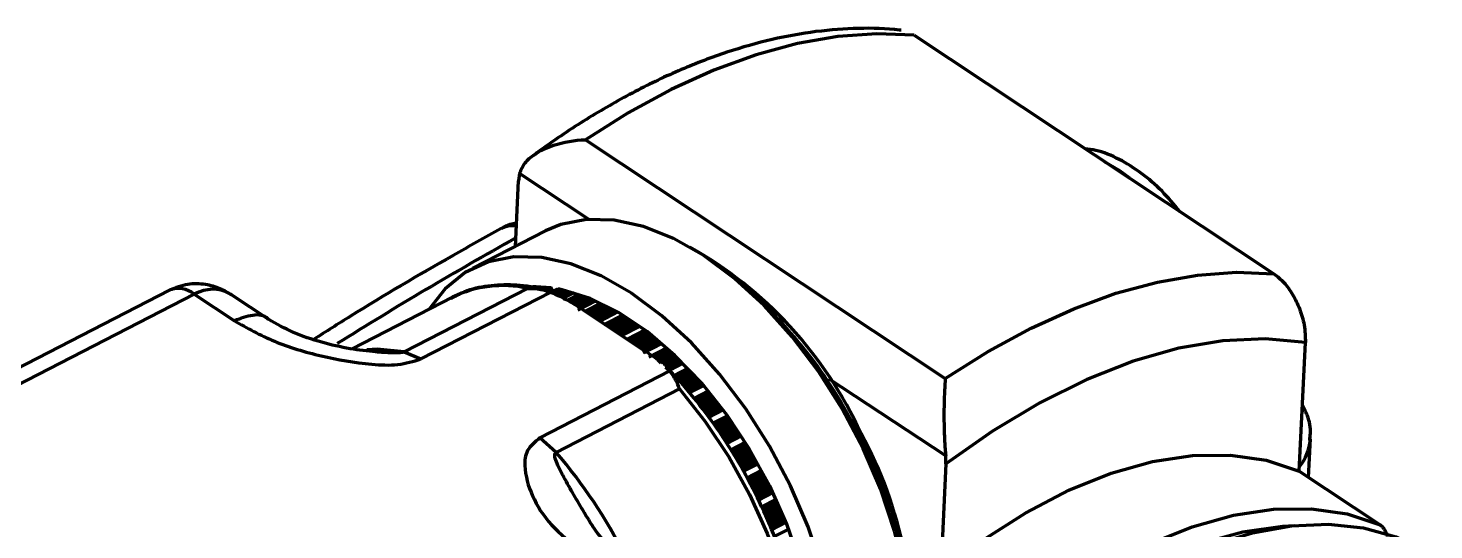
# Model space of a CAD drawing. Header units: millimetres. Extents: x -419 to 9215, y 1224 to 3301.
# Drawn here: x 325.4 to 419.9, y 1576.1 to 1609.9 of the extents above; entities that cross this region are included whole.
import ezdxf

# ---------------------------------------------------------------- set-up
doc = ezdxf.new("R2010")
doc.units = ezdxf.units.MM
doc.layers.add('0.7mm', color=7, linetype='Continuous', lineweight=70)

msp = doc.modelspace()

# ---------------------------------------------------------------- linework, layer by layer
at = {"layer": '0.7mm', "color": 7, "linetype": 'Continuous', "lineweight": 70}
for p, q in [((384.927, 1609.407), (409.126, 1593.371)), ((362.83, 1602.367), (387.029, 1586.331)), ((358.118, 1595.209), (358.332, 1599.625)), ((358.395, 1600.109), (358.332, 1599.625)), ((360.143, 1596.25), (355.266, 1593.741)), ((334.869, 1592.265), (268.617, 1558.18)), ((336.523, 1591.999), (270.271, 1557.914)), ((336.523, 1591.999), (339.225, 1590.209)), ((341.544, 1590.292), (339.034, 1591.954)), ((350.651, 1588.125), (358.943, 1592.39)), ((351.767, 1587.641), (360.505, 1592.137)), ((359.127, 1592.44), (359.273, 1592.515)), ((359.369, 1592.403), (359.584, 1592.513)), ((359.462, 1592.389), (359.673, 1592.497)), ((359.609, 1592.366), (359.847, 1592.489)), ((359.802, 1592.337), (360.068, 1592.474)), ((359.976, 1592.283), (360.303, 1592.451)), ((360.146, 1592.227), (360.527, 1592.424)), ((360.418, 1592.306), (360.641, 1592.421)), ((360.512, 1592.133), (360.966, 1592.367)), ((360.581, 1592.099), (361.047, 1592.339)), ((360.68, 1592.051), (361.185, 1592.311)), ((360.806, 1591.99), (361.358, 1592.274)), ((360.947, 1591.921), (361.547, 1592.23)), ((361.089, 1591.851), (361.733, 1592.182)), ((361.237, 1591.779), (361.921, 1592.131)), ((361.332, 1591.733), (362.039, 1592.097)), ((361.341, 1591.729), (362.066, 1592.102)), ((361.619, 1591.593), (362.402, 1591.996)), ((361.692, 1591.554), (362.477, 1591.958)), ((361.779, 1591.5), (362.592, 1591.918)), ((353.902, 1591.797), (347.137, 1588.317)), ((361.885, 1591.433), (362.731, 1591.869)), ((362.006, 1591.358), (362.887, 1591.811)), ((362.13, 1591.28), (363.044, 1591.751)), ((362.259, 1591.199), (363.206, 1591.686)), ((362.311, 1590.933), (363.53, 1591.561)), ((362.418, 1591.1), (363.399, 1591.605)), ((362.498, 1591.05), (363.496, 1591.563)), ((362.804, 1590.855), (363.872, 1591.405)), ((362.874, 1590.808), (363.943, 1591.358)), ((362.956, 1590.753), (364.041, 1591.311)), ((363.054, 1590.689), (364.155, 1591.255)), ((363.167, 1590.614), (364.285, 1591.189)), ((363.284, 1590.537), (364.418, 1591.12)), ((363.408, 1590.454), (364.558, 1591.046)), ((362.704, 1590.92), (366.717, 1588.262)), ((363.564, 1590.351), (364.732, 1590.952)), ((363.707, 1590.256), (364.889, 1590.864)), ((363.787, 1590.203), (364.975, 1590.815)), ((363.813, 1590.186), (365.015, 1590.805)), ((364.14, 1589.973), (365.359, 1590.6)), ((364.212, 1589.922), (365.426, 1590.547)), ((364.292, 1589.869), (365.509, 1590.495)), ((364.383, 1589.809), (365.603, 1590.437)), ((364.489, 1589.738), (365.712, 1590.367)), ((364.602, 1589.664), (365.826, 1590.293)), ((364.723, 1589.583), (365.947, 1590.213)), ((364.879, 1589.48), (366.103, 1590.109)), ((364.14, 1589.973), (364.147, 1589.965)), ((365.027, 1589.382), (366.247, 1590.01)), ((365.161, 1589.293), (366.378, 1589.919)), ((365.245, 1589.238), (366.458, 1589.862)), ((365.274, 1589.218), (365.282, 1589.216)), ((365.282, 1589.216), (366.501, 1589.844)), ((365.642, 1588.975), (366.844, 1589.593)), ((365.719, 1588.923), (366.906, 1589.534)), ((365.796, 1588.872), (366.977, 1589.48)), ((365.879, 1588.817), (367.054, 1589.422)), ((365.979, 1588.751), (367.145, 1589.351)), ((366.086, 1588.681), (367.242, 1589.276)), ((366.202, 1588.604), (367.347, 1589.193)), ((366.357, 1588.501), (367.485, 1589.082)), ((350.651, 1588.125), (351.767, 1587.641)), ((366.507, 1588.402), (367.618, 1588.973)), ((366.648, 1588.309), (367.741, 1588.871)), ((366.695, 1588.083), (367.926, 1588.716)), ((366.752, 1588.062), (367.972, 1588.689)), ((366.772, 1588.224), (367.851, 1588.779)), ((367.088, 1587.769), (368.307, 1588.396)), ((367.358, 1587.813), (368.365, 1588.332)), ((367.428, 1587.764), (368.426, 1588.278)), ((367.5, 1587.714), (368.487, 1588.222)), ((367.588, 1587.652), (368.563, 1588.153)), ((410.826, 1580.091), (411.244, 1588.75)), ((367.684, 1587.585), (368.644, 1588.078)), ((367.776, 1587.502), (368.734, 1587.995)), ((367.901, 1587.388), (368.856, 1587.88)), ((368.026, 1587.275), (368.977, 1587.765)), ((368.146, 1587.166), (369.093, 1587.653)), ((368.256, 1587.065), (369.199, 1587.55)), ((368.462, 1587.034), (369.29, 1587.46)), ((368.489, 1586.943), (369.359, 1587.391)), ((368.503, 1586.892), (369.406, 1587.357)), ((359.77, 1582.341), (368.508, 1586.836)), ((368.225, 1587.093), (368.508, 1586.836)), ((368.795, 1586.542), (369.732, 1587.024)), ((368.859, 1586.48), (369.785, 1586.956)), ((368.907, 1586.425), (369.835, 1586.903)), ((368.952, 1586.372), (369.884, 1586.851)), ((369.009, 1586.306), (369.945, 1586.787)), ((369.073, 1586.231), (370.012, 1586.715)), ((369.144, 1586.148), (370.088, 1586.633)), ((369.246, 1586.028), (370.195, 1586.517)), ((369.351, 1585.906), (370.304, 1586.397)), ((369.454, 1585.785), (370.411, 1586.278)), ((360.862, 1581.361), (369.154, 1585.627)), ((369.552, 1585.67), (370.512, 1586.165)), ((369.639, 1585.568), (370.602, 1586.063)), ((369.713, 1585.481), (370.677, 1585.977)), ((369.769, 1585.416), (370.733, 1585.912)), ((369.773, 1585.411), (370.737, 1585.907)), ((369.776, 1585.408), (370.74, 1585.904)), ((369.816, 1585.361), (370.788, 1585.862)), ((370.128, 1584.995), (371.098, 1585.495)), ((370.185, 1584.929), (371.146, 1585.423)), ((370.228, 1584.879), (371.188, 1585.373)), ((370.266, 1584.834), (371.225, 1585.328)), ((370.315, 1584.776), (371.273, 1585.269)), ((370.372, 1584.71), (371.327, 1585.202)), ((370.437, 1584.633), (371.39, 1585.124)), ((370.534, 1584.52), (371.483, 1585.008)), ((370.625, 1584.394), (371.58, 1584.886)), ((370.717, 1584.267), (371.678, 1584.761)), ((370.806, 1584.142), (371.772, 1584.64)), ((370.889, 1584.028), (371.859, 1584.527)), ((370.961, 1583.928), (371.934, 1584.428)), ((371.019, 1583.847), (371.995, 1584.349)), ((371.06, 1583.79), (372.037, 1584.293)), ((371.066, 1583.782), (372.043, 1584.285)), ((371.075, 1583.771), (372.051, 1584.273)), ((371.114, 1583.717), (372.099, 1584.224)), ((371.402, 1583.318), (372.391, 1583.826)), ((371.452, 1583.248), (372.433, 1583.753)), ((371.485, 1583.201), (372.466, 1583.706)), ((371.512, 1583.164), (372.493, 1583.669)), ((371.549, 1583.114), (372.529, 1583.618)), ((371.593, 1583.053), (372.572, 1583.557)), ((371.644, 1582.982), (372.623, 1583.485)), ((371.725, 1582.87), (372.702, 1583.373)), ((371.813, 1582.748), (372.787, 1583.25)), ((371.904, 1582.622), (372.875, 1583.122)), ((371.995, 1582.496), (372.962, 1582.993)), ((372.08, 1582.375), (373.045, 1582.871)), ((372.149, 1582.262), (373.118, 1582.76)), ((372.208, 1582.166), (373.18, 1582.667)), ((372.252, 1582.093), (373.227, 1582.595)), ((372.272, 1582.061), (373.248, 1582.563)), ((372.284, 1582.041), (373.261, 1582.544)), ((372.286, 1582.037), (373.263, 1582.539)), ((372.299, 1582.017), (373.276, 1582.52)), ((372.336, 1581.955), (373.323, 1582.463)), ((381.199, 1582.556), (381.362, 1582.64)), ((360.862, 1581.361), (359.77, 1582.341)), ((372.597, 1581.528), (373.592, 1582.041)), ((372.64, 1581.457), (373.629, 1581.966)), ((372.665, 1581.415), (373.655, 1581.924)), ((372.683, 1581.387), (373.672, 1581.896)), ((372.708, 1581.345), (373.698, 1581.854)), ((372.74, 1581.293), (373.731, 1581.802)), ((372.78, 1581.228), (373.77, 1581.737)), ((372.845, 1581.121), (373.835, 1581.63)), ((372.919, 1581), (373.909, 1581.509)), ((411.456, 1579.673), (411.582, 1582.272)), ((372.998, 1580.87), (373.986, 1581.379)), ((373.079, 1580.738), (374.066, 1581.245)), ((373.158, 1580.608), (374.142, 1581.115)), ((373.231, 1580.488), (374.213, 1580.993)), ((373.295, 1580.383), (374.274, 1580.886)), ((373.348, 1580.297), (374.324, 1580.799)), ((373.374, 1580.253), (374.349, 1580.754)), ((373.394, 1580.221), (374.368, 1580.722)), ((373.406, 1580.201), (374.379, 1580.701)), ((373.411, 1580.193), (374.384, 1580.694)), ((373.428, 1580.165), (374.4, 1580.665)), ((373.467, 1580.099), (374.445, 1580.602)), ((387.068, 1580.582), (386.717, 1573.303)), ((387.068, 1580.582), (387.054, 1581.118)), ((373.696, 1579.649), (374.688, 1580.16)), ((373.732, 1579.578), (374.719, 1580.086)), ((373.751, 1579.542), (374.738, 1580.05)), ((373.76, 1579.524), (374.747, 1580.032)), ((373.776, 1579.492), (374.764, 1580.001)), ((373.798, 1579.449), (374.787, 1579.958)), ((373.827, 1579.393), (374.817, 1579.902)), ((373.878, 1579.293), (374.869, 1579.802)), ((373.938, 1579.175), (374.93, 1579.685)), ((410.826, 1580.091), (416.271, 1576.483)), ((374.005, 1579.044), (374.998, 1579.555)), ((374.075, 1578.907), (375.068, 1579.418)), ((374.145, 1578.77), (375.137, 1579.281)), ((374.211, 1578.639), (375.203, 1579.149)), ((374.272, 1578.52), (375.263, 1579.03)), ((374.324, 1578.418), (375.313, 1578.927)), ((374.353, 1578.361), (375.341, 1578.869)), ((374.376, 1578.316), (375.363, 1578.824)), ((374.393, 1578.282), (375.38, 1578.79)), ((374.403, 1578.263), (375.389, 1578.77)), ((374.422, 1578.226), (375.407, 1578.733)), ((374.459, 1578.154), (375.45, 1578.664)), ((374.687, 1577.704), (375.664, 1578.207)), ((374.716, 1577.634), (375.688, 1578.135)), ((374.728, 1577.605), (375.702, 1578.106)), ((374.731, 1577.598), (375.705, 1578.099)), ((374.739, 1577.578), (375.714, 1578.079)), ((374.753, 1577.545), (375.728, 1578.047)), ((374.772, 1577.499), (375.749, 1578.002)), ((374.81, 1577.408), (375.789, 1577.912)), ((374.857, 1577.296), (375.839, 1577.801)), ((374.911, 1577.166), (375.896, 1577.673)), ((374.97, 1577.027), (375.956, 1577.535)), ((375.029, 1576.884), (376.018, 1577.392)), ((375.088, 1576.743), (376.077, 1577.252)), ((375.143, 1576.611), (376.133, 1577.121)), ((375.192, 1576.494), (376.182, 1577.003)), ((375.222, 1576.423), (376.211, 1576.932)), ((375.246, 1576.364), (376.235, 1576.873)), ((375.266, 1576.317), (376.255, 1576.826)), ((375.279, 1576.285), (376.268, 1576.794)), ((375.299, 1576.239), (376.287, 1576.747)), ((375.331, 1576.162), (376.326, 1576.674)), ((375.523, 1575.701), (376.509, 1576.208))]:
    msp.add_line(p, q, dxfattribs=at)
at = {"layer": '0.7mm', "color": 8, "linetype": 'Continuous', "lineweight": 70}
for p, q in [((363.03, 1597.037), (358.395, 1600.109)), ((387.054, 1581.118), (379.206, 1586.318))]:
    msp.add_line(p, q, dxfattribs=at)
at = {"layer": '0.7mm', "color": 7, "linetype": 'Continuous', "lineweight": 70, "flags": 128}
for points in [[(384.927, 1609.407), (382.416, 1609.508), (379.798, 1609.321), (377.089, 1608.849), (374.307, 1608.093), (371.472, 1607.059), (368.601, 1605.754), (365.714, 1604.187), (362.83, 1602.367)], [(384.198, 1563.427), (384.649, 1565.611), (384.817, 1568.016), (384.7, 1570.594), (384.299, 1573.295), (383.622, 1576.069), (382.683, 1578.86), (381.499, 1581.615), (380.094, 1584.281), (378.494, 1586.805), (376.731, 1589.139), (374.838, 1591.239), (372.853, 1593.062), (370.814, 1594.574), (368.76, 1595.746), (366.73, 1596.555), (364.766, 1596.985), (362.903, 1597.028), (361.179, 1596.683), (360.143, 1596.25)], [(379.32, 1560.918), (379.771, 1563.102), (379.94, 1565.506), (379.822, 1568.084), (379.422, 1570.786), (378.745, 1573.56), (377.806, 1576.351), (376.622, 1579.106), (375.216, 1581.771), (373.617, 1584.296), (371.853, 1586.63), (369.961, 1588.729), (367.976, 1590.553), (365.936, 1592.065), (363.882, 1593.237), (361.853, 1594.045), (359.888, 1594.475), (358.026, 1594.518), (356.302, 1594.173), (354.749, 1593.447), (353.399, 1592.354), (352.32, 1590.983)], [(387.029, 1586.331), (389.913, 1588.151), (392.8, 1589.718), (395.671, 1591.023), (398.506, 1592.057), (401.288, 1592.813), (403.997, 1593.285), (406.616, 1593.472), (409.126, 1593.371)], [(360.527, 1592.424), (359.488, 1592.501), (359.303, 1592.501)], [(377.831, 1562.141), (378.27, 1564.166), (378.434, 1566.407), (378.321, 1568.816), (377.933, 1571.344), (377.277, 1573.938), (376.368, 1576.543), (375.225, 1579.105), (373.872, 1581.57), (372.336, 1583.887), (370.651, 1586.007), (368.85, 1587.885), (366.973, 1589.483), (365.059, 1590.767), (363.146, 1591.71), (361.276, 1592.292), (360.993, 1592.349)], [(411.244, 1588.75), (408.544, 1588.993), (405.698, 1588.863), (402.73, 1588.363), (399.669, 1587.497), (396.543, 1586.273), (393.382, 1584.702), (390.213, 1582.799), (387.068, 1580.582)], [(386.717, 1573.303), (389.562, 1575.462), (392.444, 1577.306), (395.328, 1578.814), (398.181, 1579.967), (400.969, 1580.752), (403.659, 1581.159), (406.218, 1581.184), (408.617, 1580.827), (410.826, 1580.091)], [(392.162, 1569.695), (395.007, 1571.854), (397.888, 1573.698), (400.773, 1575.206), (403.626, 1576.359), (406.414, 1577.144), (409.103, 1577.551), (411.663, 1577.576), (414.061, 1577.219), (416.271, 1576.483)], [(419.884, 1574.374), (419.337, 1574.716), (417.341, 1575.659), (415.154, 1576.258), (412.798, 1576.503), (410.301, 1576.394), (407.689, 1575.932), (404.991, 1575.12), (402.237, 1573.969), (399.457, 1572.49), (396.681, 1570.701), (393.94, 1568.62), (391.264, 1566.271), (388.682, 1563.679), (386.223, 1560.873), (383.913, 1557.883), (381.779, 1554.743), (379.843, 1551.486)]]:
    msp.add_lwpolyline(points, dxfattribs=at)
at = {"layer": '0.7mm', "color": 8, "linetype": 'Continuous', "lineweight": 70, "flags": 128}
for points in [[(397.719, 1600.93), (398.739, 1600.31), (399.406, 1599.812)], [(350.651, 1588.125), (348.825, 1588.296), (348.125, 1588.259)], [(369.154, 1585.627), (370.884, 1583.444), (372.464, 1581.064), (373.862, 1578.534), (375.051, 1575.905), (376.008, 1573.229), (376.712, 1570.559), (377.152, 1567.947), (377.317, 1565.446), (377.205, 1563.105), (376.817, 1560.969), (376.162, 1559.083), (375.252, 1557.482), (374.105, 1556.199), (372.745, 1555.259), (372.709, 1555.24)], [(410.48, 1576.414), (409.717, 1576.379), (407.028, 1576.006), (404.235, 1575.243), (401.372, 1574.098), (398.476, 1572.587), (395.584, 1570.728), (392.731, 1568.545)]]:
    msp.add_lwpolyline(points, dxfattribs=at)
at = {"layer": '0.7mm', "color": 8, "linetype": 'Continuous', "lineweight": 70}
for centre, radius, start, end in [((488.717, 1361.462), 268.24, 119.12854, 122.10873), ((352.907, 1568.639), 31.53, 26.19232, 50.22345), ((335.474, 1590.752), 1.629, 49.9156, 111.8095), ((357.271, 1584.879), 7.696, 77.45253, 115.96856), ((353.215, 1567.864), 31.607, 4.2718, 27.70003), ((408.397, 1582.466), 3.191, 320.00921, 355.4993), ((334.692, 1558.885), 34.498, 26.79063, 40.65728)]:
    msp.add_arc(centre, radius, start, end, dxfattribs=at)
at = {"layer": '0.7mm', "color": 7, "linetype": 'Continuous', "lineweight": 70}
for centre, radius, start, end in [((356.36, 1571.217), 27.488, 24.55359, 60.62859), ((356.384, 1568.978), 28.47, 354.49465, 28.67682)]:
    msp.add_arc(centre, radius, start, end, dxfattribs=at)
at = {"layer": '0.7mm', "color": 8, "linetype": 'Continuous', "lineweight": 70}
msp.add_ellipse((337.107, 1587.9), major_axis=(1.366, 4.323), ratio=0.69573, start_param=6.144435, end_param=6.88718, dxfattribs=at)
at = {"layer": '0.7mm', "color": 7, "linetype": 'Continuous', "lineweight": 70}
msp.add_ellipse((337.107, 1587.9), major_axis=(1.366, 4.323), ratio=0.69573, start_param=6.086547, end_param=6.144435, dxfattribs=at)
for points, knots in [([(384.064, 1609.742), (384.027, 1609.748), (383.097, 1609.874), (381.196, 1609.906), (378.334, 1609.708), (375.375, 1609.169), (372.346, 1608.315), (369.271, 1607.146), (366.175, 1605.677), (363.085, 1603.909), (360.785, 1602.404), (359.528, 1601.47), (359.279, 1601.285)], [0, 0, 0, 0, 0.0048832, 0.1223098, 0.2407686, 0.3606367, 0.481607, 0.6033103, 0.7254096, 0.8476444, 0.9698214, 1, 1, 1, 1]), ([(362.83, 1602.367), (362.826, 1602.367), (362.092, 1602.337), (360.833, 1602.124), (359.483, 1601.493), (358.681, 1600.823), (358.491, 1600.348), (358.395, 1600.109)], [0, 0, 0, 0, 0.00217, 0.379803, 0.650119, 0.82439, 1, 1, 1, 1]), ([(402.798, 1597.565), (402.407, 1598.03), (401.601, 1598.992), (400.222, 1600.175), (398.727, 1601.104), (397.448, 1601.651), (396.672, 1601.75), (396.436, 1601.78)], [0, 0, 0, 0, 0.211894, 0.437736, 0.666921, 0.89854, 1, 1, 1, 1]), ([(358.193, 1596.752), (358.049, 1596.733), (357.687, 1596.685), (357.368, 1596.522), (357.176, 1596.424)], [0, 0, 0, 0, 0.39834, 1, 1, 1, 1]), ([(357.172, 1596.419), (356.092, 1595.816), (352.708, 1593.927), (348.501, 1591.464), (345.383, 1589.478), (344.563, 1588.956)], [0, 0, 0, 0, 0.256672, 0.804638, 1, 1, 1, 1]), ([(409.126, 1593.371), (409.356, 1593.19), (409.815, 1592.827), (410.416, 1591.981), (410.891, 1590.994), (411.219, 1589.857), (411.235, 1589.135), (411.244, 1588.75)], [0, 0, 0, 0, 0.1802153, 0.3601082, 0.5484319, 0.7590913, 1, 1, 1, 1]), ([(339.042, 1591.95), (338.793, 1592.097), (338.252, 1592.417), (337.237, 1592.699), (336.041, 1592.732), (335.267, 1592.423), (334.869, 1592.265)], [0, 0, 0, 0, 0.200731, 0.437266, 0.709964, 1, 1, 1, 1]), ([(360.202, 1592.209), (360.075, 1592.252), (359.326, 1592.507), (357.997, 1592.653), (356.269, 1592.6), (354.848, 1592.275), (354.081, 1591.852), (353.789, 1591.691)], [0, 0, 0, 0, 0.054384, 0.319731, 0.582476, 0.841288, 1, 1, 1, 1]), ([(358.943, 1592.39), (359.236, 1592.384), (359.758, 1592.372), (360.277, 1592.208), (360.505, 1592.137)], [0, 0, 0, 0, 0.560161, 1, 1, 1, 1]), ([(360.505, 1592.137), (360.903, 1591.954), (361.7, 1591.589), (362.369, 1591.144), (362.704, 1590.92)], [0, 0, 0, 0, 0.499082, 1, 1, 1, 1]), ([(339.225, 1590.209), (340.088, 1589.723), (341.817, 1588.749), (345.036, 1587.785), (347.854, 1587.304), (350.239, 1587.177), (351.26, 1587.488), (351.767, 1587.641)], [0, 0, 0, 0, 0.24995, 0.500881, 0.751198, 0.876559, 1, 1, 1, 1]), ([(348.764, 1588.116), (348.179, 1588.176), (346.934, 1588.305), (345.047, 1588.752), (343.123, 1589.395), (342.056, 1590.002), (341.518, 1590.308)], [0, 0, 0, 0, 0.220291, 0.468822, 0.732235, 1, 1, 1, 1]), ([(366.717, 1588.262), (367.062, 1588.043), (367.496, 1587.768), (367.832, 1587.453), (367.901, 1587.388)], [0, 0, 0, 0, 0.796016, 1, 1, 1, 1]), ([(368.508, 1586.836), (368.644, 1586.641), (368.886, 1586.292), (369.072, 1585.831), (369.154, 1585.627)], [0, 0, 0, 0, 0.5595176, 1, 1, 1, 1]), ([(372.977, 1555.425), (373.107, 1555.488), (373.715, 1555.78), (374.633, 1556.612), (375.693, 1557.9), (376.527, 1559.472), (377.139, 1561.278), (377.513, 1563.301), (377.642, 1565.502), (377.524, 1567.842), (377.162, 1570.276), (376.565, 1572.764), (375.743, 1575.264), (374.712, 1577.733), (373.488, 1580.13), (372.096, 1582.42), (370.548, 1584.541), (369.343, 1586.015), (368.639, 1586.697), (368.522, 1586.811)], [0, 0, 0, 0, 0.016907, 0.079429, 0.142092, 0.205484, 0.269765, 0.334719, 0.40002, 0.465411, 0.530751, 0.596014, 0.661208, 0.726354, 0.791479, 0.856614, 0.921778, 0.987002, 1, 1, 1, 1]), ([(387.029, 1586.331), (387.029, 1586.328), (386.991, 1585.837), (386.939, 1584.824), (386.936, 1583.301), (386.976, 1582.073), (387.028, 1581.437), (387.054, 1581.118)], [0, 0, 0, 0, 0.00217, 0.379803, 0.650119, 0.82439, 1, 1, 1, 1]), ([(411.534, 1582.19), (411.555, 1582.334), (411.636, 1582.881), (411.466, 1583.71), (411.161, 1584.308), (411.041, 1584.543)], [0, 0, 0, 0, 0.177609, 0.678342, 1, 1, 1, 1]), ([(359.77, 1582.341), (359.443, 1582.066), (358.785, 1581.514), (358.697, 1580.116), (359.164, 1578.425), (360.403, 1576.441), (361.84, 1575.316), (362.558, 1574.755)], [0, 0, 0, 0, 0.123755, 0.248819, 0.499232, 0.749767, 1, 1, 1, 1]), ([(364.855, 1574.851), (364.585, 1575.02), (364.06, 1575.349), (363.545, 1576.061), (363.294, 1576.408)], [0, 0, 0, 0, 0.513198, 1, 1, 1, 1]), ([(416.271, 1576.483), (416.327, 1576.438), (416.44, 1576.348), (416.596, 1576.122), (416.709, 1575.897), (416.742, 1575.748), (416.752, 1575.7)], [0, 0, 0, 0, 0.25297, 0.505036, 0.83999, 1, 1, 1, 1])]:
    msp.add_open_spline(points, degree=3, knots=knots, dxfattribs=at)
at = {"layer": '0.7mm', "color": 8, "linetype": 'Continuous', "lineweight": 70}
for points, knots in [([(357.175, 1596.413), (357.306, 1596.476), (357.584, 1596.607), (357.937, 1596.646), (358.145, 1596.594), (358.185, 1596.584)], [0, 0, 0, 0, 0.421275, 0.888869, 1, 1, 1, 1]), ([(341.509, 1590.294), (341.497, 1590.309), (341.273, 1590.596), (340.467, 1590.67), (339.639, 1590.363), (339.225, 1590.209)], [0, 0, 0, 0, 0.02667, 0.513335, 1, 1, 1, 1]), ([(350.651, 1588.125), (350.635, 1588.117), (350.6, 1588.101), (350.502, 1588.076), (350.244, 1588.043), (349.602, 1588.053), (349.08, 1588.091), (348.706, 1588.119)], [0, 0, 0, 0, 0.028765, 0.060551, 0.139657, 0.382504, 1, 1, 1, 1]), ([(363.346, 1576.34), (363.151, 1576.658), (362.701, 1577.389), (362.051, 1578.504), (361.394, 1579.651), (360.937, 1580.524), (360.755, 1581.066), (360.776, 1581.264), (360.816, 1581.331), (360.848, 1581.352), (360.862, 1581.361)], [0, 0, 0, 0, 0.182614, 0.419621, 0.654743, 0.86601, 0.950966, 0.978655, 0.989829, 1, 1, 1, 1])]:
    msp.add_open_spline(points, degree=3, knots=knots, dxfattribs=at)

doc.saveas('drawing.dxf')
